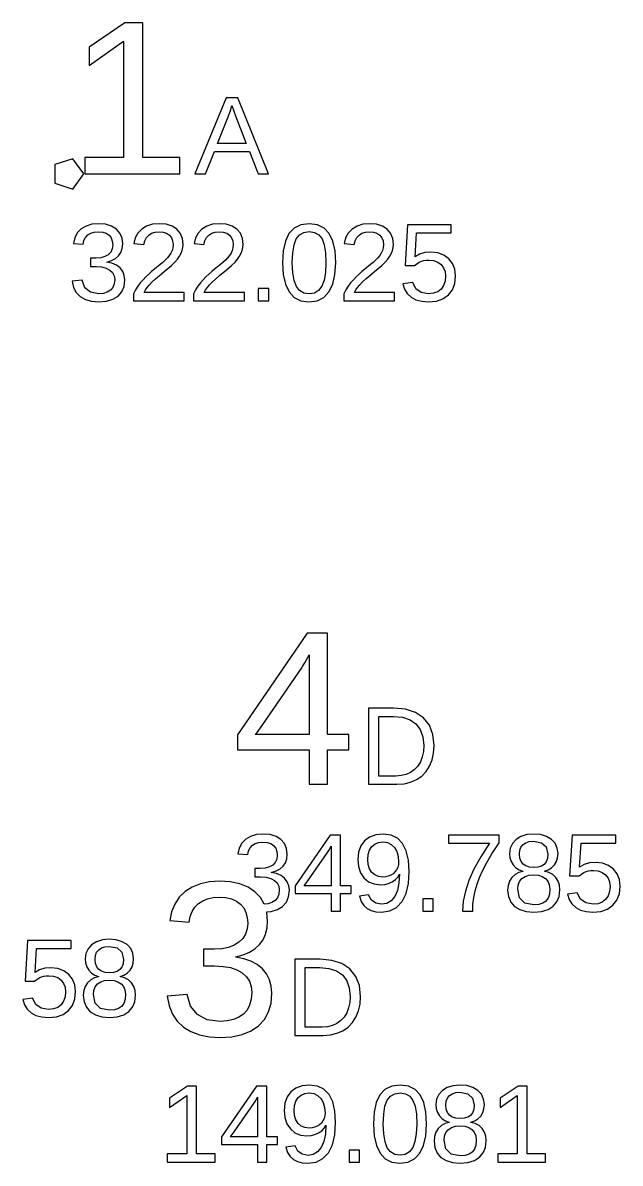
# Model space of a CAD drawing. Header units: metres. Extents: x 13 to 294, y -36 to 323.
# Drawn here: x 138.6 to 176.3, y 146.4 to 218.4 of the extents above; entities that cross this region are included whole.
import ezdxf

# ---------------------------------------------------------------- set-up
doc = ezdxf.new("R2010")
doc.units = ezdxf.units.M

msp = doc.modelspace()

# ---------------------------------------------------------------- linework, layer by layer
for p, q in [((145.061, 218.372), (142.803, 216.837)), ((146.187, 218.372), (145.061, 218.372)), ((146.187, 209.874), (146.187, 218.372)), ((142.803, 215.684), (144.959, 217.205)), ((142.803, 216.837), (142.803, 215.684)), ((144.959, 217.205), (144.959, 209.874)), ((151.44, 213.636), (149.472, 208.836)), ((152.179, 213.636), (151.44, 213.636)), ((151.704, 212.846), (151.801, 213.146)), ((151.801, 213.146), (151.893, 212.864)), ((154.116, 208.836), (152.179, 213.636)), ((150.9, 210.756), (151.517, 212.328)), ((151.517, 212.328), (151.62, 212.605)), ((151.62, 212.605), (151.704, 212.846)), ((151.893, 212.864), (151.957, 212.675)), ((151.957, 212.675), (152.021, 212.498)), ((152.021, 212.498), (152.705, 210.756)), ((150.146, 208.836), (150.701, 210.248)), ((150.701, 210.248), (152.901, 210.248)), ((152.705, 210.756), (150.9, 210.756)), ((152.901, 210.248), (153.452, 208.836)), ((141.767, 209.788), (140.649, 209.424)), ((140.649, 209.424), (140.649, 208.249)), ((142.458, 208.836), (141.767, 209.788)), ((144.959, 209.874), (142.525, 209.874)), ((142.525, 209.874), (142.525, 208.836)), ((148.513, 209.874), (146.187, 209.874)), ((148.513, 208.836), (148.513, 209.874)), ((141.767, 207.885), (142.458, 208.836)), ((142.525, 208.836), (148.513, 208.836)), ((149.472, 208.836), (150.146, 208.836)), ((153.452, 208.836), (154.116, 208.836)), ((140.649, 208.249), (141.767, 207.885)), ((142.057, 205.121), (141.893, 204.814)), ((142.3, 205.369), (142.057, 205.121)), ((142.609, 205.553), (142.3, 205.369)), ((142.971, 205.664), (142.609, 205.553)), ((142.719, 204.988), (142.905, 205.104)), ((142.905, 205.104), (143.126, 205.173)), ((143.388, 205.7), (142.971, 205.664)), ((143.126, 205.173), (143.382, 205.196)), ((143.382, 205.196), (143.657, 205.171)), ((143.836, 205.663), (143.388, 205.7)), ((143.657, 205.171), (143.884, 205.096)), ((144.213, 205.55), (143.836, 205.663)), ((143.884, 205.096), (144.061, 204.971)), ((144.517, 205.362), (144.213, 205.55)), ((144.741, 205.108), (144.517, 205.362)), ((144.875, 204.795), (144.741, 205.108)), ((145.876, 205.107), (145.712, 204.801)), ((146.119, 205.359), (145.876, 205.107)), ((146.428, 205.549), (146.119, 205.359)), ((146.791, 205.663), (146.428, 205.549)), ((146.555, 204.983), (146.742, 205.102)), ((146.742, 205.102), (146.959, 205.173)), ((147.208, 205.7), (146.791, 205.663)), ((146.959, 205.173), (147.208, 205.196)), ((147.657, 205.662), (147.208, 205.7)), ((147.208, 205.196), (147.465, 205.172)), ((147.465, 205.172), (147.682, 205.1)), ((148.031, 205.548), (147.657, 205.662)), ((147.682, 205.1), (147.859, 204.978)), ((148.33, 205.358), (148.031, 205.548)), ((148.548, 205.099), (148.33, 205.358)), ((148.679, 204.775), (148.548, 205.099)), ((149.665, 205.107), (149.501, 204.801)), ((149.908, 205.359), (149.665, 205.107)), ((150.217, 205.549), (149.908, 205.359)), ((150.58, 205.663), (150.217, 205.549)), ((150.344, 204.983), (150.531, 205.102)), ((150.531, 205.102), (150.748, 205.173)), ((150.997, 205.7), (150.58, 205.663)), ((150.748, 205.173), (150.997, 205.196)), ((151.446, 205.662), (150.997, 205.7)), ((150.997, 205.196), (151.255, 205.172)), ((151.255, 205.172), (151.472, 205.1)), ((151.82, 205.548), (151.446, 205.662)), ((151.472, 205.1), (151.648, 204.978)), ((152.119, 205.358), (151.82, 205.548)), ((152.337, 205.099), (152.119, 205.358)), ((152.468, 204.775), (152.337, 205.099)), ((155.398, 205.085), (155.172, 204.607)), ((155.721, 205.427), (155.398, 205.085)), ((156.149, 205.632), (155.721, 205.427)), ((156.062, 204.999), (156.336, 205.152)), ((156.682, 205.7), (156.149, 205.632)), ((156.336, 205.152), (156.682, 205.203)), ((157.201, 205.631), (156.682, 205.7)), ((156.682, 205.203), (157.018, 205.152)), ((157.018, 205.152), (157.285, 204.996)), ((157.621, 205.424), (157.201, 205.631)), ((157.942, 205.078), (157.621, 205.424)), ((158.167, 204.597), (157.942, 205.078)), ((159.136, 205.107), (158.972, 204.801)), ((159.379, 205.359), (159.136, 205.107)), ((159.688, 205.549), (159.379, 205.359)), ((160.051, 205.663), (159.688, 205.549)), ((159.815, 204.983), (160.001, 205.102)), ((160.001, 205.102), (160.219, 205.173)), ((160.468, 205.7), (160.051, 205.663)), ((160.219, 205.173), (160.468, 205.196)), ((160.917, 205.662), (160.468, 205.7)), ((160.468, 205.196), (160.725, 205.172)), ((160.725, 205.172), (160.942, 205.1)), ((161.291, 205.548), (160.917, 205.662)), ((160.942, 205.1), (161.119, 204.978)), ((161.59, 205.358), (161.291, 205.548)), ((161.808, 205.099), (161.59, 205.358)), ((161.939, 204.775), (161.808, 205.099)), ((162.879, 205.636), (162.718, 203.062)), ((165.624, 205.636), (162.879, 205.636)), ((163.345, 203.602), (163.438, 205.115)), ((163.438, 205.115), (165.624, 205.115)), ((165.624, 205.115), (165.624, 205.636)), ((141.893, 204.814), (141.808, 204.45)), ((141.808, 204.45), (142.425, 204.402)), ((142.425, 204.402), (142.476, 204.636)), ((142.476, 204.636), (142.574, 204.831)), ((142.574, 204.831), (142.719, 204.988)), ((144.061, 204.971), (144.188, 204.803)), ((144.188, 204.803), (144.264, 204.599)), ((144.29, 204.358), (144.259, 204.117)), ((144.264, 204.599), (144.29, 204.358)), ((144.92, 204.423), (144.875, 204.795)), ((144.891, 204.134), (144.92, 204.423)), ((145.712, 204.801), (145.627, 204.443)), ((145.627, 204.443), (146.254, 204.385)), ((146.254, 204.385), (146.307, 204.623)), ((146.307, 204.623), (146.408, 204.822)), ((146.408, 204.822), (146.555, 204.983)), ((147.859, 204.978), (147.989, 204.814)), ((147.989, 204.814), (148.067, 204.61)), ((148.067, 204.61), (148.093, 204.367)), ((148.093, 204.367), (148.078, 204.179)), ((148.723, 204.387), (148.679, 204.775)), ((148.708, 204.202), (148.723, 204.387)), ((149.501, 204.801), (149.416, 204.443)), ((149.416, 204.443), (150.043, 204.385)), ((150.043, 204.385), (150.096, 204.623)), ((150.096, 204.623), (150.197, 204.822)), ((150.197, 204.822), (150.344, 204.983)), ((151.648, 204.978), (151.778, 204.814)), ((151.778, 204.814), (151.856, 204.61)), ((151.856, 204.61), (151.882, 204.367)), ((151.882, 204.367), (151.867, 204.179)), ((152.512, 204.387), (152.468, 204.775)), ((152.498, 204.202), (152.512, 204.387)), ((155.172, 204.607), (155.037, 203.99)), ((155.638, 203.871), (155.721, 204.373)), ((155.721, 204.373), (155.86, 204.744)), ((155.86, 204.744), (156.062, 204.999)), ((157.285, 204.996), (157.482, 204.737)), ((157.482, 204.737), (157.617, 204.364)), ((157.617, 204.364), (157.698, 203.864)), ((158.302, 203.983), (158.167, 204.597)), ((158.972, 204.801), (158.887, 204.443)), ((158.887, 204.443), (159.514, 204.385)), ((159.514, 204.385), (159.567, 204.623)), ((159.567, 204.623), (159.667, 204.822)), ((159.667, 204.822), (159.815, 204.983)), ((161.119, 204.978), (161.249, 204.814)), ((161.249, 204.814), (161.327, 204.61)), ((161.327, 204.61), (161.353, 204.367)), ((161.353, 204.367), (161.337, 204.179)), ((161.983, 204.387), (161.939, 204.775)), ((161.968, 204.202), (161.983, 204.387)), ((143.798, 203.623), (143.535, 203.549)), ((144.01, 203.745), (143.798, 203.623)), ((144.165, 203.912), (144.01, 203.745)), ((144.259, 204.117), (144.165, 203.912)), ((144.463, 203.499), (144.661, 203.671)), ((144.661, 203.671), (144.805, 203.883)), ((144.805, 203.883), (144.891, 204.134)), ((147.857, 203.692), (147.739, 203.544)), ((147.957, 203.843), (147.857, 203.692)), ((148.032, 204.004), (147.957, 203.843)), ((148.078, 204.179), (148.032, 204.004)), ((148.366, 203.465), (148.494, 203.649)), ((148.494, 203.649), (148.594, 203.832)), ((148.594, 203.832), (148.665, 204.017)), ((148.665, 204.017), (148.708, 204.202)), ((151.646, 203.692), (151.528, 203.544)), ((151.746, 203.843), (151.646, 203.692)), ((151.821, 204.004), (151.746, 203.843)), ((151.867, 204.179), (151.821, 204.004)), ((152.155, 203.465), (152.283, 203.649)), ((152.283, 203.649), (152.383, 203.832)), ((152.383, 203.832), (152.455, 204.017)), ((152.455, 204.017), (152.498, 204.202)), ((155.037, 203.99), (154.992, 203.236)), ((155.611, 203.236), (155.638, 203.871)), ((157.698, 203.864), (157.725, 203.236)), ((158.348, 203.236), (158.302, 203.983)), ((161.117, 203.692), (160.999, 203.544)), ((161.217, 203.843), (161.117, 203.692)), ((161.292, 204.004), (161.217, 203.843)), ((161.337, 204.179), (161.292, 204.004)), ((161.626, 203.465), (161.754, 203.649)), ((161.754, 203.649), (161.854, 203.832)), ((161.854, 203.832), (161.925, 204.017)), ((161.925, 204.017), (161.968, 204.202)), ((163.634, 203.772), (163.345, 203.602)), ((163.967, 203.874), (163.634, 203.772)), ((164.344, 203.908), (163.967, 203.874)), ((164.787, 203.862), (164.344, 203.908)), ((165.166, 203.723), (164.787, 203.862)), ((165.481, 203.491), (165.166, 203.723)), ((143.221, 203.524), (142.884, 203.524)), ((142.884, 203.524), (142.884, 202.993)), ((142.884, 202.993), (143.235, 202.993)), ((143.535, 203.549), (143.221, 203.524)), ((143.235, 202.993), (143.587, 202.969)), ((143.587, 202.969), (143.88, 202.897)), ((143.88, 202.897), (144.113, 202.776)), ((143.909, 203.279), (144.212, 203.369)), ((143.909, 203.266), (143.909, 203.279)), ((144.243, 203.201), (143.909, 203.266)), ((144.212, 203.369), (144.463, 203.499)), ((144.524, 203.082), (144.243, 203.201)), ((144.752, 202.908), (144.524, 203.082)), ((144.92, 202.691), (144.752, 202.908)), ((147.285, 203.12), (146.926, 202.835)), ((147.449, 203.261), (147.285, 203.12)), ((147.602, 203.401), (147.449, 203.261)), ((147.739, 203.544), (147.602, 203.401)), ((147.666, 202.78), (147.99, 203.064)), ((147.99, 203.064), (148.211, 203.281)), ((148.211, 203.281), (148.366, 203.465)), ((151.074, 203.12), (150.715, 202.835)), ((151.238, 203.261), (151.074, 203.12)), ((151.391, 203.401), (151.238, 203.261)), ((151.528, 203.544), (151.391, 203.401)), ((151.455, 202.78), (151.779, 203.064)), ((151.779, 203.064), (152, 203.281)), ((152, 203.281), (152.155, 203.465)), ((154.992, 203.236), (155.038, 202.496)), ((155.639, 202.618), (155.611, 203.236)), ((157.725, 203.236), (157.696, 202.628)), ((158.3, 202.5), (158.348, 203.236)), ((160.545, 203.12), (160.186, 202.835)), ((160.709, 203.261), (160.545, 203.12)), ((160.862, 203.401), (160.709, 203.261)), ((160.999, 203.544), (160.862, 203.401)), ((160.926, 202.78), (161.25, 203.064)), ((161.25, 203.064), (161.471, 203.281)), ((161.471, 203.281), (161.626, 203.465)), ((162.718, 203.062), (163.318, 203.062)), ((163.318, 203.062), (163.462, 203.176)), ((163.462, 203.176), (163.607, 203.264)), ((163.607, 203.264), (163.751, 203.328)), ((163.751, 203.328), (163.899, 203.372)), ((163.899, 203.372), (164.055, 203.399)), ((164.055, 203.399), (164.219, 203.407)), ((164.219, 203.407), (164.518, 203.376)), ((164.518, 203.376), (164.773, 203.283)), ((164.773, 203.283), (164.984, 203.127)), ((164.984, 203.127), (165.141, 202.921)), ((165.141, 202.921), (165.236, 202.677)), ((165.716, 203.186), (165.481, 203.491)), ((165.858, 202.825), (165.716, 203.186)), ((144.113, 202.776), (144.282, 202.613)), ((144.282, 202.613), (144.383, 202.412)), ((144.383, 202.412), (144.417, 202.173)), ((144.417, 202.173), (144.387, 201.902)), ((145.02, 202.439), (144.92, 202.691)), ((145.007, 201.747), (145.054, 202.152)), ((145.054, 202.152), (145.02, 202.439)), ((146.198, 202.167), (146.027, 201.97)), ((146.375, 202.351), (146.198, 202.167)), ((146.558, 202.521), (146.375, 202.351)), ((146.743, 202.682), (146.558, 202.521)), ((146.926, 202.835), (146.743, 202.682)), ((146.784, 202.031), (146.993, 202.223)), ((146.993, 202.223), (147.239, 202.428)), ((147.239, 202.428), (147.666, 202.78)), ((149.987, 202.167), (149.816, 201.97)), ((150.164, 202.351), (149.987, 202.167)), ((150.347, 202.521), (150.164, 202.351)), ((150.532, 202.682), (150.347, 202.521)), ((150.715, 202.835), (150.532, 202.682)), ((150.573, 202.031), (150.782, 202.223)), ((150.782, 202.223), (151.028, 202.428)), ((151.028, 202.428), (151.455, 202.78)), ((155.038, 202.496), (155.177, 201.884)), ((155.723, 202.121), (155.639, 202.618)), ((157.696, 202.628), (157.611, 202.135)), ((158.158, 201.889), (158.3, 202.5)), ((159.458, 202.167), (159.287, 201.97)), ((159.635, 202.351), (159.458, 202.167)), ((159.818, 202.521), (159.635, 202.351)), ((160.002, 202.682), (159.818, 202.521)), ((160.186, 202.835), (160.002, 202.682)), ((160.043, 202.031), (160.253, 202.223)), ((160.253, 202.223), (160.499, 202.428)), ((160.499, 202.428), (160.926, 202.78)), ((165.236, 202.677), (165.268, 202.393)), ((165.268, 202.393), (165.236, 202.07)), ((165.854, 201.936), (165.905, 202.407)), ((165.905, 202.407), (165.858, 202.825)), ((142.358, 202.131), (141.725, 202.073)), ((141.725, 202.073), (141.819, 201.679)), ((141.819, 201.679), (141.992, 201.355)), ((142.53, 201.659), (142.358, 202.131)), ((142.883, 201.375), (142.53, 201.659)), ((144.15, 201.505), (143.949, 201.38)), ((144.298, 201.68), (144.15, 201.505)), ((144.387, 201.902), (144.298, 201.68)), ((144.865, 201.407), (145.007, 201.747)), ((145.725, 201.523), (145.6, 201.268)), ((145.867, 201.757), (145.725, 201.523)), ((146.027, 201.97), (145.867, 201.757)), ((146.274, 201.357), (146.357, 201.518)), ((146.357, 201.518), (146.469, 201.683)), ((146.469, 201.683), (146.61, 201.852)), ((146.61, 201.852), (146.784, 202.031)), ((149.514, 201.523), (149.389, 201.268)), ((149.656, 201.757), (149.514, 201.523)), ((149.816, 201.97), (149.656, 201.757)), ((150.063, 201.357), (150.146, 201.518)), ((150.146, 201.518), (150.258, 201.683)), ((150.258, 201.683), (150.399, 201.852)), ((150.399, 201.852), (150.573, 202.031)), ((154.12, 201.604), (153.456, 201.604)), ((153.456, 201.604), (153.456, 200.836)), ((154.12, 200.836), (154.12, 201.604)), ((155.177, 201.884), (155.41, 201.4)), ((155.864, 201.745), (155.723, 202.121)), ((156.065, 201.483), (155.864, 201.745)), ((156.333, 201.326), (156.065, 201.483)), ((157.267, 201.488), (157, 201.327)), ((157.47, 201.755), (157.267, 201.488)), ((157.611, 202.135), (157.47, 201.755)), ((157.921, 201.404), (158.158, 201.889)), ((158.985, 201.523), (158.86, 201.268)), ((159.127, 201.757), (158.985, 201.523)), ((159.287, 201.97), (159.127, 201.757)), ((159.534, 201.357), (159.617, 201.518)), ((159.617, 201.518), (159.729, 201.683)), ((159.729, 201.683), (159.87, 201.852)), ((159.87, 201.852), (160.043, 202.031)), ((163.197, 201.985), (162.577, 201.913)), ((162.577, 201.913), (162.684, 201.573)), ((162.684, 201.573), (162.858, 201.29)), ((163.396, 201.59), (163.197, 201.985)), ((163.732, 201.353), (163.396, 201.59)), ((164.986, 201.572), (164.774, 201.406)), ((165.142, 201.797), (164.986, 201.572)), ((165.236, 202.07), (165.142, 201.797)), ((165.451, 201.209), (165.703, 201.537)), ((165.703, 201.537), (165.854, 201.936)), ((141.992, 201.355), (142.244, 201.1)), ((142.244, 201.1), (142.569, 200.918)), ((142.569, 200.918), (142.959, 200.809)), ((143.415, 201.28), (142.883, 201.375)), ((142.959, 200.809), (143.415, 200.772)), ((143.704, 201.305), (143.415, 201.28)), ((143.415, 200.772), (143.9, 200.813)), ((143.949, 201.38), (143.704, 201.305)), ((143.9, 200.813), (144.305, 200.933)), ((144.305, 200.933), (144.629, 201.133)), ((144.629, 201.133), (144.865, 201.407)), ((145.6, 201.268), (145.6, 200.836)), ((145.6, 200.836), (148.798, 200.836)), ((148.798, 201.357), (146.274, 201.357)), ((148.798, 200.836), (148.798, 201.357)), ((149.389, 201.268), (149.389, 200.836)), ((149.389, 200.836), (152.587, 200.836)), ((152.587, 201.357), (150.063, 201.357)), ((152.587, 200.836), (152.587, 201.357)), ((153.456, 200.836), (154.12, 200.836)), ((155.41, 201.4), (155.734, 201.052)), ((155.734, 201.052), (156.151, 200.842)), ((156.151, 200.842), (156.661, 200.772)), ((156.668, 201.273), (156.333, 201.326)), ((156.661, 200.772), (157.171, 200.843)), ((157, 201.327), (156.668, 201.273)), ((157.171, 200.843), (157.591, 201.053)), ((157.591, 201.053), (157.921, 201.404)), ((158.86, 201.268), (158.86, 200.836)), ((158.86, 200.836), (162.058, 200.836)), ((162.058, 201.357), (159.534, 201.357)), ((162.058, 200.836), (162.058, 201.357)), ((162.858, 201.29), (163.101, 201.065)), ((163.101, 201.065), (163.406, 200.903)), ((163.406, 200.903), (163.77, 200.805)), ((164.205, 201.273), (163.732, 201.353)), ((163.77, 200.805), (164.191, 200.772)), ((164.191, 200.772), (164.689, 200.821)), ((164.513, 201.307), (164.205, 201.273)), ((164.774, 201.406), (164.513, 201.307)), ((164.689, 200.821), (165.109, 200.967)), ((165.109, 200.967), (165.451, 201.209)), ((156.536, 179.869), (152.151, 173.452)), ((157.821, 179.869), (156.536, 179.869)), ((157.821, 173.469), (157.821, 179.869)), ((156.556, 178.276), (156.651, 178.455)), ((156.651, 178.455), (156.668, 178.492)), ((156.668, 178.492), (156.668, 173.469)), ((153.753, 174.103), (156.212, 177.69)), ((156.212, 177.69), (156.262, 177.766)), ((156.262, 177.766), (156.323, 177.866)), ((156.323, 177.866), (156.394, 177.989)), ((156.394, 177.989), (156.556, 178.276)), ((161.998, 175.133), (160.405, 175.133)), ((160.405, 175.133), (160.405, 170.333)), ((162.752, 175.065), (161.998, 175.133)), ((163.382, 174.861), (162.752, 175.065)), ((163.887, 174.521), (163.382, 174.861)), ((153.385, 173.604), (153.753, 174.103)), ((161.056, 170.854), (161.056, 174.612)), ((161.056, 174.612), (161.984, 174.612)), ((161.984, 174.612), (162.556, 174.56)), ((162.556, 174.56), (163.03, 174.404)), ((163.03, 174.404), (163.406, 174.143)), ((163.406, 174.143), (163.68, 173.784)), ((164.257, 174.056), (163.887, 174.521)), ((152.151, 173.452), (152.151, 172.506)), ((153.276, 173.469), (153.385, 173.604)), ((156.668, 173.469), (153.276, 173.469)), ((159.164, 173.469), (157.821, 173.469)), ((159.164, 172.506), (159.164, 173.469)), ((163.68, 173.784), (163.844, 173.33)), ((164.478, 173.477), (164.257, 174.056)), ((164.552, 172.782), (164.478, 173.477)), ((163.844, 173.33), (163.898, 172.782)), ((163.898, 172.782), (163.874, 172.405)), ((164.52, 172.308), (164.552, 172.782)), ((152.151, 172.506), (156.668, 172.506)), ((156.668, 172.506), (156.668, 170.333)), ((157.821, 170.333), (157.821, 172.506)), ((157.821, 172.506), (159.164, 172.506)), ((163.802, 172.062), (163.682, 171.753)), ((163.874, 172.405), (163.802, 172.062)), ((164.423, 171.875), (164.52, 172.308)), ((163.312, 171.263), (163.064, 171.085)), ((163.518, 171.485), (163.312, 171.263)), ((163.682, 171.753), (163.518, 171.485)), ((164.041, 171.141), (164.261, 171.483)), ((164.261, 171.483), (164.423, 171.875)), ((162.131, 170.854), (161.056, 170.854)), ((162.471, 170.88), (162.131, 170.854)), ((162.782, 170.957), (162.471, 170.88)), ((163.064, 171.085), (162.782, 170.957)), ((163.064, 170.465), (163.437, 170.629)), ((163.437, 170.629), (163.766, 170.856)), ((163.766, 170.856), (164.041, 171.141)), ((156.668, 170.333), (157.821, 170.333)), ((160.405, 170.333), (162.207, 170.333)), ((162.207, 170.333), (162.654, 170.366)), ((162.654, 170.366), (163.064, 170.465)), ((152.982, 167.05), (152.673, 166.866)), ((153.345, 167.16), (152.982, 167.05)), ((153.761, 167.197), (153.345, 167.16)), ((154.21, 167.16), (153.761, 167.197)), ((154.586, 167.047), (154.21, 167.16)), ((154.89, 166.859), (154.586, 167.047)), ((157.992, 167.133), (155.781, 163.922)), ((158.64, 167.133), (157.992, 167.133)), ((158.64, 163.933), (158.64, 167.133)), ((160.484, 167.007), (160.163, 166.77)), ((160.878, 167.15), (160.484, 167.007)), ((161.346, 167.197), (160.878, 167.15)), ((161.84, 167.131), (161.346, 167.197)), ((162.246, 166.934), (161.84, 167.131)), ((162.566, 166.605), (162.246, 166.934)), ((168.642, 167.133), (165.451, 167.133)), ((165.451, 167.133), (165.451, 166.612)), ((168.642, 166.636), (168.642, 167.133)), ((170.018, 167.046), (169.711, 166.857)), ((170.388, 167.159), (170.018, 167.046)), ((170.82, 167.197), (170.388, 167.159)), ((171.262, 167.16), (170.82, 167.197)), ((171.637, 167.049), (171.262, 167.16)), ((171.946, 166.863), (171.637, 167.049)), ((173.252, 167.133), (173.091, 164.559)), ((175.997, 167.133), (173.252, 167.133)), ((175.997, 166.612), (175.997, 167.133)), ((152.267, 166.311), (152.181, 165.947)), ((152.431, 166.617), (152.267, 166.311)), ((152.673, 166.866), (152.431, 166.617)), ((152.849, 166.132), (152.947, 166.328)), ((152.947, 166.328), (153.092, 166.485)), ((153.092, 166.485), (153.278, 166.601)), ((153.278, 166.601), (153.499, 166.67)), ((153.499, 166.67), (153.755, 166.693)), ((153.755, 166.693), (154.031, 166.668)), ((154.031, 166.668), (154.257, 166.593)), ((154.257, 166.593), (154.434, 166.468)), ((154.434, 166.468), (154.562, 166.3)), ((154.562, 166.3), (154.638, 166.096)), ((155.114, 166.605), (154.89, 166.859)), ((155.249, 166.292), (155.114, 166.605)), ((155.293, 165.92), (155.249, 166.292)), ((157.91, 166.168), (158.015, 166.354)), ((158.015, 166.354), (158.048, 166.413)), ((158.048, 166.413), (158.061, 166.442)), ((158.061, 166.442), (158.061, 163.933)), ((159.927, 166.451), (159.786, 166.06)), ((160.163, 166.77), (159.927, 166.451)), ((160.39, 165.914), (160.476, 166.182)), ((160.476, 166.182), (160.619, 166.403)), ((160.619, 166.403), (160.813, 166.568)), ((160.813, 166.568), (161.048, 166.667)), ((161.048, 166.667), (161.325, 166.7)), ((161.325, 166.7), (161.606, 166.662)), ((161.606, 166.662), (161.846, 166.546)), ((161.846, 166.546), (162.045, 166.352)), ((162.045, 166.352), (162.195, 166.096)), ((162.797, 166.145), (162.566, 166.605)), ((165.451, 166.612), (168.049, 166.612)), ((168.049, 166.612), (167.494, 165.763)), ((168.196, 165.941), (168.642, 166.636)), ((169.344, 166.311), (169.298, 165.969)), ((169.482, 166.607), (169.344, 166.311)), ((169.711, 166.857), (169.482, 166.607)), ((169.95, 166.176), (170.026, 166.379)), ((170.026, 166.379), (170.153, 166.537)), ((170.153, 166.537), (170.329, 166.651)), ((170.329, 166.651), (170.551, 166.719)), ((170.551, 166.719), (170.82, 166.741)), ((170.82, 166.741), (171.321, 166.651)), ((171.321, 166.651), (171.622, 166.38)), ((171.622, 166.38), (171.722, 165.928)), ((172.176, 166.615), (171.946, 166.863)), ((172.313, 166.315), (172.176, 166.615)), ((172.359, 165.962), (172.313, 166.315)), ((173.718, 165.099), (173.811, 166.612)), ((173.811, 166.612), (175.997, 166.612)), ((152.181, 165.947), (152.798, 165.899)), ((152.798, 165.899), (152.849, 166.132)), ((154.632, 165.613), (154.539, 165.409)), ((154.663, 165.855), (154.632, 165.613)), ((154.638, 166.096), (154.663, 165.855)), ((155.178, 165.38), (155.265, 165.631)), ((155.265, 165.631), (155.293, 165.92)), ((156.588, 164.25), (157.83, 166.041)), ((157.83, 166.041), (157.865, 166.094)), ((157.865, 166.094), (157.91, 166.168)), ((159.786, 166.06), (159.738, 165.599)), ((159.738, 165.599), (159.782, 165.148)), ((160.361, 165.599), (160.39, 165.914)), ((160.39, 165.279), (160.361, 165.599)), ((162.195, 166.096), (162.285, 165.79)), ((162.285, 165.79), (162.314, 165.434)), ((162.935, 165.553), (162.797, 166.145)), ((162.981, 164.828), (162.935, 165.553)), ((167.494, 165.763), (167.056, 164.982)), ((167.847, 165.354), (168.196, 165.941)), ((169.298, 165.969), (169.323, 165.707)), ((169.323, 165.707), (169.399, 165.467)), ((169.399, 165.467), (169.526, 165.251)), ((169.924, 165.928), (169.95, 166.176)), ((169.95, 165.676), (169.924, 165.928)), ((170.029, 165.467), (169.95, 165.676)), ((170.16, 165.301), (170.029, 165.467)), ((171.697, 165.659), (171.62, 165.444)), ((171.722, 165.928), (171.697, 165.659)), ((172.129, 165.244), (172.257, 165.46)), ((172.257, 165.46), (172.334, 165.7)), ((172.334, 165.7), (172.359, 165.962)), ((153.594, 165.021), (153.257, 165.021)), ((153.257, 165.021), (153.257, 164.49)), ((153.908, 165.046), (153.594, 165.021)), ((154.171, 165.119), (153.908, 165.046)), ((154.383, 165.242), (154.171, 165.119)), ((154.282, 164.776), (154.585, 164.866)), ((154.282, 164.763), (154.282, 164.776)), ((154.617, 164.698), (154.282, 164.763)), ((154.539, 165.409), (154.383, 165.242)), ((154.585, 164.866), (154.836, 164.996)), ((154.836, 164.996), (155.034, 165.168)), ((155.034, 165.168), (155.178, 165.38)), ((159.782, 165.148), (159.912, 164.76)), ((159.912, 164.76), (160.129, 164.435)), ((160.476, 165.006), (160.39, 165.279)), ((160.619, 164.781), (160.476, 165.006)), ((160.812, 164.615), (160.619, 164.781)), ((162.082, 164.803), (161.961, 164.691)), ((162.181, 164.937), (162.082, 164.803)), ((162.255, 165.09), (162.181, 164.937)), ((162.3, 165.255), (162.255, 165.09)), ((162.314, 165.434), (162.3, 165.255)), ((162.931, 164.069), (162.981, 164.828)), ((167.056, 164.982), (166.735, 164.27)), ((167.408, 164.451), (167.594, 164.874)), ((167.594, 164.874), (167.847, 165.354)), ((169.526, 165.251), (169.697, 165.071)), ((169.884, 164.767), (169.653, 164.638)), ((169.697, 165.071), (169.904, 164.939)), ((170.148, 164.84), (169.884, 164.767)), ((169.904, 164.939), (170.148, 164.854)), ((170.148, 164.854), (170.148, 164.84)), ((170.339, 165.181), (170.16, 165.301)), ((170.561, 165.109), (170.339, 165.181)), ((170.826, 165.085), (170.561, 165.109)), ((171.095, 165.107), (170.826, 165.085)), ((171.317, 165.174), (171.095, 165.107)), ((171.493, 165.284), (171.317, 165.174)), ((171.62, 165.444), (171.493, 165.284)), ((171.502, 164.86), (171.749, 164.938)), ((171.502, 164.846), (171.502, 164.86)), ((171.788, 164.77), (171.502, 164.846)), ((171.749, 164.938), (171.958, 165.066)), ((172.028, 164.64), (171.788, 164.77)), ((171.958, 165.066), (172.129, 165.244)), ((174.008, 165.269), (173.718, 165.099)), ((173.836, 164.672), (173.98, 164.761)), ((173.98, 164.761), (174.124, 164.825)), ((174.341, 165.371), (174.008, 165.269)), ((174.124, 164.825), (174.273, 164.869)), ((174.273, 164.869), (174.429, 164.895)), ((174.717, 165.405), (174.341, 165.371)), ((174.429, 164.895), (174.592, 164.904)), ((174.592, 164.904), (174.891, 164.873)), ((175.16, 165.359), (174.717, 165.405)), ((174.891, 164.873), (175.146, 164.78)), ((175.146, 164.78), (175.357, 164.624)), ((175.539, 165.22), (175.16, 165.359)), ((175.854, 164.988), (175.539, 165.22)), ((176.09, 164.683), (175.854, 164.988)), ((149.817, 164.06), (149.307, 163.854)), ((150.387, 164.184), (149.817, 164.06)), ((151.017, 164.225), (150.387, 164.184)), ((151.697, 164.183), (151.017, 164.225)), ((152.297, 164.058), (151.697, 164.183)), ((152.817, 163.85), (152.297, 164.058)), ((153.257, 164.49), (153.608, 164.49)), ((153.608, 164.49), (153.961, 164.466)), ((153.961, 164.466), (154.254, 164.394)), ((154.254, 164.394), (154.486, 164.273)), ((154.486, 164.273), (154.655, 164.11)), ((154.898, 164.578), (154.617, 164.698)), ((154.655, 164.11), (154.757, 163.909)), ((155.125, 164.405), (154.898, 164.578)), ((155.293, 164.188), (155.125, 164.405)), ((155.394, 163.936), (155.293, 164.188)), ((156.402, 164), (156.588, 164.25)), ((160.129, 164.435), (160.42, 164.192)), ((160.42, 164.192), (160.768, 164.046)), ((160.768, 164.046), (161.173, 163.997)), ((161.046, 164.515), (160.812, 164.615)), ((161.319, 164.481), (161.046, 164.515)), ((161.494, 164.494), (161.319, 164.481)), ((161.432, 164.018), (161.676, 164.079)), ((161.66, 164.534), (161.494, 164.494)), ((161.818, 164.6), (161.66, 164.534)), ((161.676, 164.079), (161.905, 164.182)), ((161.961, 164.691), (161.818, 164.6)), ((161.905, 164.182), (162.106, 164.32)), ((162.106, 164.32), (162.262, 164.484)), ((162.335, 164.109), (162.233, 163.637)), ((162.262, 164.484), (162.375, 164.675)), ((162.375, 164.675), (162.335, 164.109)), ((162.779, 163.437), (162.931, 164.069)), ((166.735, 164.27), (166.517, 163.603)), ((167.136, 163.617), (167.255, 164.032)), ((167.255, 164.032), (167.408, 164.451)), ((169.305, 164.224), (169.215, 163.961)), ((169.455, 164.453), (169.305, 164.224)), ((169.653, 164.638), (169.455, 164.453)), ((169.849, 163.979), (169.937, 164.201)), ((169.937, 164.201), (170.084, 164.382)), ((170.084, 164.382), (170.284, 164.517)), ((170.284, 164.517), (170.529, 164.598)), ((170.529, 164.598), (170.82, 164.625)), ((170.82, 164.625), (171.119, 164.6)), ((171.119, 164.6), (171.37, 164.525)), ((171.37, 164.525), (171.573, 164.399)), ((171.573, 164.399), (171.723, 164.225)), ((171.723, 164.225), (171.812, 164.002)), ((172.222, 164.457), (172.028, 164.64)), ((172.365, 164.23), (172.222, 164.457)), ((172.451, 163.968), (172.365, 164.23)), ((173.091, 164.559), (173.691, 164.559)), ((173.691, 164.559), (173.836, 164.672)), ((175.357, 164.624), (175.515, 164.418)), ((175.515, 164.418), (175.61, 164.174)), ((175.61, 164.174), (175.641, 163.89)), ((176.231, 164.322), (176.09, 164.683)), ((176.278, 163.904), (176.231, 164.322)), ((148.857, 163.567), (148.481, 163.206)), ((149.307, 163.854), (148.857, 163.567)), ((153.257, 163.559), (152.817, 163.85)), ((153.606, 163.193), (153.257, 163.559)), ((154.761, 163.399), (154.672, 163.176)), ((154.757, 163.909), (154.79, 163.67)), ((154.79, 163.67), (154.761, 163.399)), ((155.38, 163.244), (155.427, 163.649)), ((155.427, 163.649), (155.394, 163.936)), ((155.781, 163.922), (155.781, 163.449)), ((155.781, 163.449), (158.061, 163.449)), ((156.347, 163.933), (156.402, 164)), ((158.061, 163.933), (156.347, 163.933)), ((158.061, 163.449), (158.061, 162.333)), ((159.314, 163.933), (158.64, 163.933)), ((158.64, 162.333), (158.64, 163.449)), ((158.64, 163.449), (159.314, 163.449)), ((159.314, 163.449), (159.314, 163.933)), ((160.423, 163.362), (159.837, 163.27)), ((160.597, 163.029), (160.423, 163.362)), ((161.173, 163.997), (161.432, 164.018)), ((162.233, 163.637), (162.068, 163.259)), ((162.526, 162.931), (162.779, 163.437)), ((166.517, 163.603), (166.386, 162.957)), ((167.051, 163.199), (167.136, 163.617)), ((169.215, 163.961), (169.185, 163.665)), ((169.185, 163.665), (169.234, 163.253)), ((169.819, 163.716), (169.849, 163.979)), ((169.933, 163.168), (169.819, 163.716)), ((171.815, 163.413), (171.732, 163.159)), ((171.812, 164.002), (171.842, 163.73)), ((171.842, 163.73), (171.815, 163.413)), ((172.432, 163.262), (172.479, 163.671)), ((172.479, 163.671), (172.451, 163.968)), ((173.57, 163.482), (172.95, 163.41)), ((172.95, 163.41), (173.057, 163.069)), ((173.769, 163.087), (173.57, 163.482)), ((175.61, 163.567), (175.516, 163.293)), ((175.641, 163.89), (175.61, 163.567)), ((176.076, 163.034), (176.228, 163.433)), ((176.228, 163.433), (176.278, 163.904)), ((148.194, 162.781), (147.994, 162.291)), ((148.481, 163.206), (148.194, 162.781)), ((149.467, 162.579), (149.691, 162.807)), ((149.691, 162.807), (149.961, 162.988)), ((149.961, 162.988), (150.269, 163.117)), ((150.269, 163.117), (150.617, 163.195)), ((150.617, 163.195), (151.003, 163.221)), ((151.003, 163.221), (151.422, 163.193)), ((151.422, 163.193), (151.786, 163.11)), ((151.786, 163.11), (152.095, 162.972)), ((152.095, 162.972), (152.349, 162.779)), ((152.349, 162.779), (152.547, 162.538)), ((153.845, 162.782), (153.606, 163.193)), ((154.078, 162.802), (153.845, 162.782)), ((154.323, 162.877), (154.078, 162.802)), ((154.523, 163.002), (154.323, 162.877)), ((154.672, 163.176), (154.523, 163.002)), ((154.679, 162.43), (155.002, 162.63)), ((155.002, 162.63), (155.238, 162.904)), ((155.238, 162.904), (155.38, 163.244)), ((159.837, 163.27), (159.957, 162.951)), ((159.957, 162.951), (160.12, 162.696)), ((160.12, 162.696), (160.325, 162.505)), ((160.87, 162.83), (160.597, 163.029)), ((161.242, 162.763), (160.87, 162.83)), ((161.572, 162.818), (161.242, 162.763)), ((161.847, 162.984), (161.572, 162.818)), ((162.068, 163.259), (161.847, 162.984)), ((162.181, 162.563), (162.526, 162.931)), ((164.494, 163.101), (163.83, 163.101)), ((163.83, 163.101), (163.83, 162.333)), ((164.494, 162.333), (164.494, 163.101)), ((166.386, 162.957), (166.342, 162.333)), ((166.983, 162.333), (167, 162.771)), ((167, 162.771), (167.051, 163.199)), ((169.234, 163.253), (169.379, 162.909)), ((169.379, 162.909), (169.622, 162.632)), ((169.622, 162.632), (169.951, 162.431)), ((170.273, 162.839), (169.933, 163.168)), ((170.841, 162.729), (170.273, 162.839)), ((171.15, 162.756), (170.841, 162.729)), ((171.401, 162.835), (171.15, 162.756)), ((171.594, 162.968), (171.401, 162.835)), ((171.732, 163.159), (171.594, 162.968)), ((171.73, 162.434), (172.054, 162.639)), ((172.054, 162.639), (172.29, 162.918)), ((172.29, 162.918), (172.432, 163.262)), ((173.057, 163.069), (173.232, 162.787)), ((173.232, 162.787), (173.474, 162.562)), ((174.105, 162.849), (173.769, 163.087)), ((174.578, 162.77), (174.105, 162.849)), ((174.887, 162.803), (174.578, 162.77)), ((175.147, 162.903), (174.887, 162.803)), ((175.359, 163.069), (175.147, 162.903)), ((175.516, 163.293), (175.359, 163.069)), ((175.482, 162.463), (175.824, 162.706)), ((175.824, 162.706), (176.076, 163.034)), ((147.994, 162.291), (147.882, 161.737)), ((149.109, 161.642), (149.176, 161.996)), ((149.176, 161.996), (149.295, 162.309)), ((149.295, 162.309), (149.467, 162.579)), ((152.547, 162.538), (152.689, 162.257)), ((152.689, 162.257), (152.774, 161.937)), ((152.774, 161.937), (152.802, 161.576)), ((154, 162.287), (154.274, 162.309)), ((154.006, 162.266), (154, 162.287)), ((154.056, 161.705), (154.006, 162.266)), ((154.274, 162.309), (154.679, 162.43)), ((158.061, 162.333), (158.64, 162.333)), ((160.325, 162.505), (160.578, 162.374)), ((160.578, 162.374), (160.881, 162.295)), ((160.881, 162.295), (161.232, 162.269)), ((161.232, 162.269), (161.75, 162.343)), ((161.75, 162.343), (162.181, 162.563)), ((163.83, 162.333), (164.494, 162.333)), ((166.342, 162.333), (166.983, 162.333)), ((169.951, 162.431), (170.355, 162.31)), ((170.355, 162.31), (170.834, 162.269)), ((170.834, 162.269), (171.323, 162.31)), ((171.323, 162.31), (171.73, 162.434)), ((173.474, 162.562), (173.78, 162.399)), ((173.78, 162.399), (174.143, 162.302)), ((174.143, 162.302), (174.564, 162.269)), ((174.564, 162.269), (175.062, 162.318)), ((175.062, 162.318), (175.482, 162.463)), ((147.882, 161.737), (149.109, 161.642)), ((152.767, 161.212), (152.663, 160.89)), ((152.802, 161.576), (152.767, 161.212)), ((153.927, 160.878), (154.024, 161.27)), ((154.024, 161.27), (154.056, 161.705)), ((138.924, 160.491), (138.763, 157.917)), ((141.669, 160.491), (138.924, 160.491)), ((141.669, 159.97), (141.669, 160.491)), ((143.638, 160.517), (143.268, 160.404)), ((144.07, 160.555), (143.638, 160.517)), ((144.512, 160.518), (144.07, 160.555)), ((144.888, 160.406), (144.512, 160.518)), ((152.49, 160.61), (152.247, 160.372)), ((152.663, 160.89), (152.49, 160.61)), ((153.542, 160.222), (153.767, 160.528)), ((153.767, 160.528), (153.927, 160.878)), ((139.39, 158.457), (139.483, 159.97)), ((139.483, 159.97), (141.669, 159.97)), ((142.732, 159.965), (142.594, 159.669)), ((142.961, 160.215), (142.732, 159.965)), ((143.268, 160.404), (142.961, 160.215)), ((143.2, 159.534), (143.276, 159.737)), ((143.276, 159.737), (143.403, 159.895)), ((143.403, 159.895), (143.579, 160.008)), ((143.579, 160.008), (143.802, 160.076)), ((143.802, 160.076), (144.07, 160.099)), ((144.07, 160.099), (144.571, 160.009)), ((144.571, 160.009), (144.872, 159.738)), ((144.872, 159.738), (144.972, 159.286)), ((145.196, 160.221), (144.888, 160.406)), ((145.426, 159.973), (145.196, 160.221)), ((145.563, 159.672), (145.426, 159.973)), ((150.684, 159.937), (150.017, 159.937)), ((150.017, 159.937), (150.017, 158.879)), ((151.16, 159.964), (150.684, 159.937)), ((151.579, 160.045), (151.16, 159.964)), ((151.941, 160.181), (151.579, 160.045)), ((152.247, 160.372), (151.941, 160.181)), ((152.51, 159.573), (152.912, 159.743)), ((152.912, 159.743), (153.256, 159.96)), ((153.256, 159.96), (153.542, 160.222)), ((142.594, 159.669), (142.548, 159.327)), ((142.548, 159.327), (142.574, 159.064)), ((142.574, 159.064), (142.65, 158.825)), ((143.174, 159.286), (143.2, 159.534)), ((143.201, 159.034), (143.174, 159.286)), ((143.279, 158.825), (143.201, 159.034)), ((144.947, 159.017), (144.871, 158.802)), ((144.972, 159.286), (144.947, 159.017)), ((145.507, 158.818), (145.584, 159.057)), ((145.609, 159.32), (145.563, 159.672)), ((145.584, 159.057), (145.609, 159.32)), ((152.05, 159.449), (152.51, 159.573)), ((152.05, 159.422), (152.05, 159.449)), ((152.557, 159.332), (152.05, 159.422)), ((153.005, 159.182), (152.557, 159.332)), ((153.393, 158.969), (153.005, 159.182)), ((157.356, 159.297), (155.763, 159.297)), ((155.763, 159.297), (155.763, 154.497)), ((158.11, 159.229), (157.356, 159.297)), ((158.739, 159.025), (158.11, 159.229)), ((159.245, 158.685), (158.739, 159.025)), ((139.68, 158.627), (139.39, 158.457)), ((140.013, 158.729), (139.68, 158.627)), ((140.389, 158.763), (140.013, 158.729)), ((140.833, 158.717), (140.389, 158.763)), ((141.212, 158.578), (140.833, 158.717)), ((141.526, 158.346), (141.212, 158.578)), ((141.762, 158.041), (141.526, 158.346)), ((142.65, 158.825), (142.776, 158.609)), ((142.776, 158.609), (142.947, 158.429)), ((142.947, 158.429), (143.154, 158.296)), ((143.154, 158.296), (143.398, 158.212)), ((143.41, 158.659), (143.279, 158.825)), ((143.589, 158.539), (143.41, 158.659)), ((143.811, 158.467), (143.589, 158.539)), ((144.076, 158.443), (143.811, 158.467)), ((144.345, 158.465), (144.076, 158.443)), ((144.567, 158.531), (144.345, 158.465)), ((144.743, 158.642), (144.567, 158.531)), ((144.871, 158.802), (144.743, 158.642)), ((144.752, 158.218), (144.999, 158.295)), ((144.999, 158.295), (145.208, 158.423)), ((145.208, 158.423), (145.379, 158.602)), ((145.379, 158.602), (145.507, 158.818)), ((150.017, 158.879), (150.711, 158.879)), ((150.711, 158.879), (151.246, 158.851)), ((151.246, 158.851), (151.714, 158.768)), ((151.714, 158.768), (152.115, 158.629)), ((152.115, 158.629), (152.45, 158.436)), ((152.45, 158.436), (152.713, 158.193)), ((153.722, 158.696), (153.393, 158.969)), ((153.984, 158.372), (153.722, 158.696)), ((154.171, 158.009), (153.984, 158.372)), ((156.414, 155.018), (156.414, 158.776)), ((156.414, 158.776), (157.342, 158.776)), ((157.342, 158.776), (157.914, 158.724)), ((157.914, 158.724), (158.388, 158.567)), ((158.388, 158.567), (158.764, 158.307)), ((158.764, 158.307), (159.037, 157.947)), ((159.614, 158.22), (159.245, 158.685)), ((138.763, 157.917), (139.363, 157.917)), ((139.363, 157.917), (139.508, 158.03)), ((139.508, 158.03), (139.652, 158.119)), ((139.652, 158.119), (139.796, 158.183)), ((139.796, 158.183), (139.945, 158.227)), ((139.945, 158.227), (140.101, 158.253)), ((140.101, 158.253), (140.264, 158.262)), ((140.264, 158.262), (140.564, 158.231)), ((140.564, 158.231), (140.819, 158.137)), ((140.819, 158.137), (141.029, 157.982)), ((141.029, 157.982), (141.187, 157.776)), ((141.187, 157.776), (141.282, 157.531)), ((141.903, 157.679), (141.762, 158.041)), ((141.95, 157.262), (141.903, 157.679)), ((142.555, 157.582), (142.465, 157.319)), ((142.705, 157.811), (142.555, 157.582)), ((142.903, 157.996), (142.705, 157.811)), ((143.134, 158.125), (142.903, 157.996)), ((143.099, 157.336), (143.187, 157.558)), ((143.398, 158.198), (143.134, 158.125)), ((143.187, 157.558), (143.334, 157.74)), ((143.334, 157.74), (143.534, 157.875)), ((143.398, 158.212), (143.398, 158.198)), ((143.534, 157.875), (143.779, 157.956)), ((143.779, 157.956), (144.07, 157.983)), ((144.07, 157.983), (144.37, 157.958)), ((144.37, 157.958), (144.621, 157.882)), ((144.621, 157.882), (144.823, 157.757)), ((144.752, 158.204), (144.752, 158.218)), ((145.038, 158.128), (144.752, 158.204)), ((144.823, 157.757), (144.973, 157.583)), ((144.973, 157.583), (145.062, 157.36)), ((145.278, 157.998), (145.038, 158.128)), ((145.472, 157.815), (145.278, 157.998)), ((145.615, 157.588), (145.472, 157.815)), ((145.701, 157.326), (145.615, 157.588)), ((152.713, 158.193), (152.901, 157.907)), ((152.901, 157.907), (153.014, 157.577)), ((153.014, 157.577), (153.052, 157.204)), ((154.283, 157.606), (154.171, 158.009)), ((154.321, 157.165), (154.283, 157.606)), ((159.037, 157.947), (159.201, 157.494)), ((159.836, 157.64), (159.614, 158.22)), ((159.91, 156.946), (159.836, 157.64)), ((139.242, 156.84), (138.622, 156.768)), ((139.441, 156.444), (139.242, 156.84)), ((141.282, 156.925), (141.188, 156.651)), ((141.282, 157.531), (141.313, 157.248)), ((141.313, 157.248), (141.282, 156.925)), ((141.9, 156.791), (141.95, 157.262)), ((142.465, 157.319), (142.435, 157.023)), ((142.435, 157.023), (142.484, 156.611)), ((143.069, 157.074), (143.099, 157.336)), ((143.183, 156.526), (143.069, 157.074)), ((145.062, 157.36), (145.092, 157.088)), ((145.092, 157.088), (145.065, 156.771)), ((145.682, 156.62), (145.729, 157.029)), ((145.729, 157.029), (145.701, 157.326)), ((148.98, 157.075), (147.719, 156.96)), ((147.719, 156.96), (147.844, 156.358)), ((149.202, 156.333), (148.98, 157.075)), ((153.052, 157.204), (153.019, 156.779)), ((154.268, 156.536), (154.321, 157.165)), ((159.201, 157.494), (159.256, 156.946)), ((159.256, 156.946), (159.232, 156.568)), ((159.878, 156.472), (159.91, 156.946)), ((138.622, 156.768), (138.729, 156.427)), ((138.729, 156.427), (138.904, 156.144)), ((138.904, 156.144), (139.146, 155.92)), ((139.777, 156.207), (139.441, 156.444)), ((140.25, 156.128), (139.777, 156.207)), ((140.559, 156.161), (140.25, 156.128)), ((140.819, 156.261), (140.559, 156.161)), ((141.031, 156.427), (140.819, 156.261)), ((141.188, 156.651), (141.031, 156.427)), ((141.496, 156.064), (141.749, 156.391)), ((141.749, 156.391), (141.9, 156.791)), ((142.484, 156.611), (142.63, 156.266)), ((142.63, 156.266), (142.872, 155.99)), ((143.524, 156.197), (143.183, 156.526)), ((144.091, 156.087), (143.524, 156.197)), ((144.4, 156.113), (144.091, 156.087)), ((144.651, 156.193), (144.4, 156.113)), ((144.844, 156.326), (144.651, 156.193)), ((144.982, 156.517), (144.844, 156.326)), ((145.065, 156.771), (144.982, 156.517)), ((145.304, 155.997), (145.541, 156.276)), ((145.541, 156.276), (145.682, 156.62)), ((147.844, 156.358), (148.058, 155.834)), ((149.625, 155.803), (149.202, 156.333)), ((152.92, 156.41), (152.755, 156.096)), ((153.019, 156.779), (152.92, 156.41)), ((154.11, 155.982), (154.268, 156.536)), ((159.16, 156.225), (159.04, 155.917)), ((159.232, 156.568), (159.16, 156.225)), ((159.781, 156.039), (159.878, 156.472)), ((139.146, 155.92), (139.452, 155.757)), ((139.452, 155.757), (139.815, 155.66)), ((139.815, 155.66), (140.236, 155.627)), ((140.236, 155.627), (140.735, 155.675)), ((140.735, 155.675), (141.155, 155.821)), ((141.155, 155.821), (141.496, 156.064)), ((142.872, 155.99), (143.201, 155.788)), ((143.201, 155.788), (143.605, 155.667)), ((143.605, 155.667), (144.084, 155.627)), ((144.084, 155.627), (144.573, 155.668)), ((144.573, 155.668), (144.98, 155.791)), ((144.98, 155.791), (145.304, 155.997)), ((148.058, 155.834), (148.359, 155.389)), ((148.359, 155.389), (148.749, 155.023)), ((150.247, 155.485), (149.625, 155.803)), ((151.07, 155.379), (150.247, 155.485)), ((151.508, 155.407), (151.07, 155.379)), ((151.897, 155.494), (151.508, 155.407)), ((152.235, 155.637), (151.897, 155.494)), ((152.524, 155.839), (152.235, 155.637)), ((152.755, 156.096), (152.524, 155.839)), ((153.478, 155.1), (153.847, 155.503)), ((153.847, 155.503), (154.11, 155.982)), ((158.67, 155.426), (158.422, 155.249)), ((158.876, 155.649), (158.67, 155.426)), ((159.04, 155.917), (158.876, 155.649)), ((159.398, 155.304), (159.619, 155.647)), ((159.619, 155.647), (159.781, 156.039)), ((148.749, 155.023), (149.219, 154.737)), ((149.219, 154.737), (149.763, 154.532)), ((152.455, 154.551), (153.011, 154.78)), ((153.011, 154.78), (153.478, 155.1)), ((157.489, 155.018), (156.414, 155.018)), ((157.829, 155.043), (157.489, 155.018)), ((158.14, 155.12), (157.829, 155.043)), ((158.422, 155.249), (158.14, 155.12)), ((158.421, 154.628), (158.795, 154.793)), ((158.795, 154.793), (159.124, 155.02)), ((159.124, 155.02), (159.398, 155.304)), ((149.763, 154.532), (150.38, 154.41)), ((150.38, 154.41), (151.071, 154.369)), ((151.071, 154.369), (151.808, 154.414)), ((151.808, 154.414), (152.455, 154.551)), ((155.763, 154.497), (157.565, 154.497)), ((157.565, 154.497), (158.011, 154.53)), ((158.011, 154.53), (158.421, 154.628)), ((149.005, 151.297), (147.871, 150.532)), ((149.571, 151.297), (149.005, 151.297)), ((149.571, 147.018), (149.571, 151.297)), ((153.35, 151.297), (151.139, 148.086)), ((153.998, 151.297), (153.35, 151.297)), ((153.998, 148.097), (153.998, 151.297)), ((155.841, 151.171), (155.521, 150.934)), ((156.236, 151.313), (155.841, 151.171)), ((156.704, 151.361), (156.236, 151.313)), ((157.197, 151.295), (156.704, 151.361)), ((157.604, 151.098), (157.197, 151.295)), ((157.924, 150.769), (157.604, 151.098)), ((161.452, 151.087), (161.129, 150.746)), ((161.88, 151.292), (161.452, 151.087)), ((162.413, 151.361), (161.88, 151.292)), ((162.932, 151.292), (162.413, 151.361)), ((163.352, 151.084), (162.932, 151.292)), ((163.673, 150.739), (163.352, 151.084)), ((165.375, 151.21), (165.069, 151.021)), ((165.745, 151.323), (165.375, 151.21)), ((166.178, 151.361), (165.745, 151.323)), ((166.62, 151.324), (166.178, 151.361)), ((166.995, 151.212), (166.62, 151.324)), ((167.304, 151.027), (166.995, 151.212)), ((169.843, 151.297), (168.709, 150.532)), ((170.409, 151.297), (169.843, 151.297)), ((170.409, 147.018), (170.409, 151.297)), ((147.871, 149.953), (148.954, 150.712)), ((147.871, 150.532), (147.871, 149.953)), ((148.954, 150.712), (148.954, 147.018)), ((153.267, 150.332), (153.373, 150.517)), ((153.373, 150.517), (153.405, 150.577)), ((153.405, 150.577), (153.419, 150.606)), ((153.419, 150.606), (153.419, 148.097)), ((155.285, 150.614), (155.143, 150.224)), ((155.521, 150.934), (155.285, 150.614)), ((155.834, 150.345), (155.977, 150.567)), ((155.977, 150.567), (156.171, 150.732)), ((156.171, 150.732), (156.406, 150.831)), ((156.406, 150.831), (156.683, 150.864)), ((156.683, 150.864), (156.964, 150.825)), ((156.964, 150.825), (157.204, 150.709)), ((157.204, 150.709), (157.403, 150.516)), ((157.403, 150.516), (157.552, 150.259)), ((158.155, 150.309), (157.924, 150.769)), ((161.129, 150.746), (160.903, 150.267)), ((161.452, 150.034), (161.591, 150.405)), ((161.591, 150.405), (161.793, 150.66)), ((161.793, 150.66), (162.067, 150.813)), ((162.067, 150.813), (162.413, 150.864)), ((162.413, 150.864), (162.75, 150.812)), ((162.75, 150.812), (163.016, 150.657)), ((163.016, 150.657), (163.213, 150.398)), ((163.213, 150.398), (163.348, 150.024)), ((163.898, 150.258), (163.673, 150.739)), ((164.702, 150.475), (164.656, 150.133)), ((164.839, 150.771), (164.702, 150.475)), ((165.069, 151.021), (164.839, 150.771)), ((165.307, 150.339), (165.383, 150.542)), ((165.383, 150.542), (165.511, 150.701)), ((165.511, 150.701), (165.687, 150.814)), ((165.687, 150.814), (165.909, 150.882)), ((165.909, 150.882), (166.178, 150.905)), ((166.178, 150.905), (166.679, 150.814)), ((166.679, 150.814), (166.979, 150.543)), ((166.979, 150.543), (167.08, 150.092)), ((167.533, 150.779), (167.304, 151.027)), ((167.671, 150.478), (167.533, 150.779)), ((167.717, 150.126), (167.671, 150.478)), ((168.709, 149.953), (169.792, 150.712)), ((168.709, 150.532), (168.709, 149.953)), ((169.792, 150.712), (169.792, 147.018)), ((151.946, 148.414), (153.188, 150.205)), ((153.188, 150.205), (153.223, 150.258)), ((153.223, 150.258), (153.267, 150.332)), ((155.143, 150.224), (155.096, 149.763)), ((155.096, 149.763), (155.139, 149.311)), ((155.719, 149.763), (155.748, 150.077)), ((155.748, 149.442), (155.719, 149.763)), ((155.748, 150.077), (155.834, 150.345)), ((157.552, 150.259), (157.642, 149.953)), ((157.642, 149.953), (157.672, 149.598)), ((158.293, 149.716), (158.155, 150.309)), ((158.339, 148.992), (158.293, 149.716)), ((160.768, 149.651), (160.723, 148.897)), ((160.903, 150.267), (160.768, 149.651)), ((161.369, 149.531), (161.452, 150.034)), ((163.348, 150.024), (163.429, 149.524)), ((164.034, 149.644), (163.898, 150.258)), ((164.079, 148.897), (164.034, 149.644)), ((164.656, 150.133), (164.681, 149.87)), ((164.681, 149.87), (164.757, 149.631)), ((165.282, 150.092), (165.307, 150.339)), ((165.308, 149.839), (165.282, 150.092)), ((165.387, 149.63), (165.308, 149.839)), ((167.054, 149.822), (166.978, 149.608)), ((167.08, 150.092), (167.054, 149.822)), ((167.614, 149.624), (167.691, 149.863)), ((167.691, 149.863), (167.717, 150.126)), ((155.139, 149.311), (155.27, 148.923)), ((155.27, 148.923), (155.487, 148.599)), ((155.834, 149.169), (155.748, 149.442)), ((155.977, 148.945), (155.834, 149.169)), ((156.17, 148.778), (155.977, 148.945)), ((157.44, 148.966), (157.319, 148.854)), ((157.539, 149.101), (157.44, 148.966)), ((157.613, 149.253), (157.539, 149.101)), ((157.657, 149.419), (157.613, 149.253)), ((157.672, 149.598), (157.657, 149.419)), ((158.288, 148.232), (158.339, 148.992)), ((161.342, 148.897), (161.369, 149.531)), ((163.429, 149.524), (163.456, 148.897)), ((164.757, 149.631), (164.884, 149.415)), ((164.884, 149.415), (165.054, 149.235)), ((165.241, 148.93), (165.01, 148.801)), ((165.054, 149.235), (165.261, 149.102)), ((165.506, 149.004), (165.241, 148.93)), ((165.261, 149.102), (165.506, 149.018)), ((165.518, 149.465), (165.387, 149.63)), ((165.506, 149.018), (165.506, 149.004)), ((165.697, 149.345), (165.518, 149.465)), ((165.919, 149.273), (165.697, 149.345)), ((166.184, 149.249), (165.919, 149.273)), ((166.452, 149.271), (166.184, 149.249)), ((166.675, 149.337), (166.452, 149.271)), ((166.851, 149.448), (166.675, 149.337)), ((166.978, 149.608), (166.851, 149.448)), ((166.86, 149.024), (167.106, 149.101)), ((166.86, 149.01), (166.86, 149.024)), ((167.145, 148.934), (166.86, 149.01)), ((167.106, 149.101), (167.315, 149.229)), ((167.385, 148.804), (167.145, 148.934)), ((167.315, 149.229), (167.487, 149.408)), ((167.487, 149.408), (167.614, 149.624)), ((151.76, 148.164), (151.946, 148.414)), ((155.487, 148.599), (155.777, 148.355)), ((155.777, 148.355), (156.125, 148.209)), ((156.125, 148.209), (156.531, 148.161)), ((156.403, 148.678), (156.17, 148.778)), ((156.677, 148.645), (156.403, 148.678)), ((156.852, 148.658), (156.677, 148.645)), ((156.79, 148.181), (157.034, 148.243)), ((157.018, 148.698), (156.852, 148.658)), ((157.176, 148.764), (157.018, 148.698)), ((157.034, 148.243), (157.263, 148.346)), ((157.319, 148.854), (157.176, 148.764)), ((157.263, 148.346), (157.463, 148.483)), ((157.463, 148.483), (157.62, 148.647)), ((157.693, 148.272), (157.59, 147.8)), ((157.62, 148.647), (157.733, 148.839)), ((157.733, 148.839), (157.693, 148.272)), ((158.137, 147.6), (158.288, 148.232)), ((160.723, 148.897), (160.769, 148.156)), ((161.37, 148.278), (161.342, 148.897)), ((161.454, 147.781), (161.37, 148.278)), ((163.427, 148.289), (163.342, 147.795)), ((163.456, 148.897), (163.427, 148.289)), ((164.031, 148.16), (164.079, 148.897)), ((164.663, 148.387), (164.573, 148.125)), ((164.813, 148.617), (164.663, 148.387)), ((165.01, 148.801), (164.813, 148.617)), ((165.206, 148.142), (165.294, 148.364)), ((165.294, 148.364), (165.442, 148.546)), ((165.442, 148.546), (165.641, 148.681)), ((165.641, 148.681), (165.887, 148.762)), ((165.887, 148.762), (166.178, 148.789)), ((166.178, 148.789), (166.477, 148.764)), ((166.477, 148.764), (166.728, 148.688)), ((166.728, 148.688), (166.931, 148.563)), ((166.931, 148.563), (167.08, 148.388)), ((167.08, 148.388), (167.17, 148.165)), ((167.58, 148.621), (167.385, 148.804)), ((167.722, 148.394), (167.58, 148.621)), ((167.808, 148.132), (167.722, 148.394)), ((151.139, 148.086), (151.139, 147.613)), ((151.139, 147.613), (153.419, 147.613)), ((151.705, 148.097), (151.76, 148.164)), ((153.419, 148.097), (151.705, 148.097)), ((153.419, 147.613), (153.419, 146.497)), ((154.672, 148.097), (153.998, 148.097)), ((153.998, 146.497), (153.998, 147.613)), ((153.998, 147.613), (154.672, 147.613)), ((154.672, 147.613), (154.672, 148.097)), ((155.781, 147.526), (155.195, 147.434)), ((155.955, 147.193), (155.781, 147.526)), ((156.531, 148.161), (156.79, 148.181)), ((157.59, 147.8), (157.426, 147.423)), ((157.884, 147.095), (158.137, 147.6)), ((160.769, 148.156), (160.908, 147.544)), ((160.908, 147.544), (161.141, 147.061)), ((161.595, 147.406), (161.454, 147.781)), ((163.342, 147.795), (163.201, 147.416)), ((163.652, 147.065), (163.889, 147.549)), ((163.889, 147.549), (164.031, 148.16)), ((164.573, 148.125), (164.543, 147.829)), ((164.543, 147.829), (164.591, 147.417)), ((165.177, 147.88), (165.206, 148.142)), ((165.29, 147.331), (165.177, 147.88)), ((167.172, 147.577), (167.089, 147.323)), ((167.17, 148.165), (167.2, 147.894)), ((167.2, 147.894), (167.172, 147.577)), ((167.789, 147.426), (167.837, 147.835)), ((167.837, 147.835), (167.808, 148.132)), ((148.954, 147.018), (147.731, 147.018)), ((147.731, 147.018), (147.731, 146.497)), ((150.739, 147.018), (149.571, 147.018)), ((150.739, 146.497), (150.739, 147.018)), ((155.195, 147.434), (155.315, 147.114)), ((155.315, 147.114), (155.477, 146.859)), ((155.477, 146.859), (155.683, 146.669)), ((156.228, 146.993), (155.955, 147.193)), ((156.6, 146.927), (156.228, 146.993)), ((156.929, 146.982), (156.6, 146.927)), ((157.204, 147.147), (156.929, 146.982)), ((157.426, 147.423), (157.204, 147.147)), ((157.538, 146.727), (157.884, 147.095)), ((159.851, 147.265), (159.187, 147.265)), ((159.187, 147.265), (159.187, 146.497)), ((159.851, 146.497), (159.851, 147.265)), ((161.141, 147.061), (161.465, 146.712)), ((161.796, 147.143), (161.595, 147.406)), ((162.064, 146.986), (161.796, 147.143)), ((162.399, 146.934), (162.064, 146.986)), ((162.731, 146.987), (162.399, 146.934)), ((162.998, 147.148), (162.731, 146.987)), ((163.201, 147.416), (162.998, 147.148)), ((163.322, 146.714), (163.652, 147.065)), ((164.591, 147.417), (164.737, 147.072)), ((164.737, 147.072), (164.98, 146.796)), ((164.98, 146.796), (165.309, 146.594)), ((165.631, 147.002), (165.29, 147.331)), ((166.199, 146.893), (165.631, 147.002)), ((166.507, 146.919), (166.199, 146.893)), ((166.758, 146.999), (166.507, 146.919)), ((166.952, 147.132), (166.758, 146.999)), ((167.089, 147.323), (166.952, 147.132)), ((167.087, 146.597), (167.412, 146.803)), ((167.412, 146.803), (167.648, 147.082)), ((167.648, 147.082), (167.789, 147.426)), ((169.792, 147.018), (168.569, 147.018)), ((168.569, 147.018), (168.569, 146.497)), ((171.577, 147.018), (170.409, 147.018)), ((171.577, 146.497), (171.577, 147.018)), ((147.731, 146.497), (150.739, 146.497)), ((153.419, 146.497), (153.998, 146.497)), ((155.683, 146.669), (155.936, 146.538)), ((155.936, 146.538), (156.238, 146.459)), ((156.238, 146.459), (156.59, 146.433)), ((156.59, 146.433), (157.107, 146.506)), ((157.107, 146.506), (157.538, 146.727)), ((159.187, 146.497), (159.851, 146.497)), ((161.465, 146.712), (161.882, 146.502)), ((161.882, 146.502), (162.392, 146.433)), ((162.392, 146.433), (162.902, 146.503)), ((162.902, 146.503), (163.322, 146.714)), ((165.309, 146.594), (165.713, 146.473)), ((165.713, 146.473), (166.192, 146.433)), ((166.192, 146.433), (166.681, 146.474)), ((166.681, 146.474), (167.087, 146.597)), ((168.569, 146.497), (171.577, 146.497))]:
    msp.add_line(p, q)

doc.saveas('drawing.dxf')
